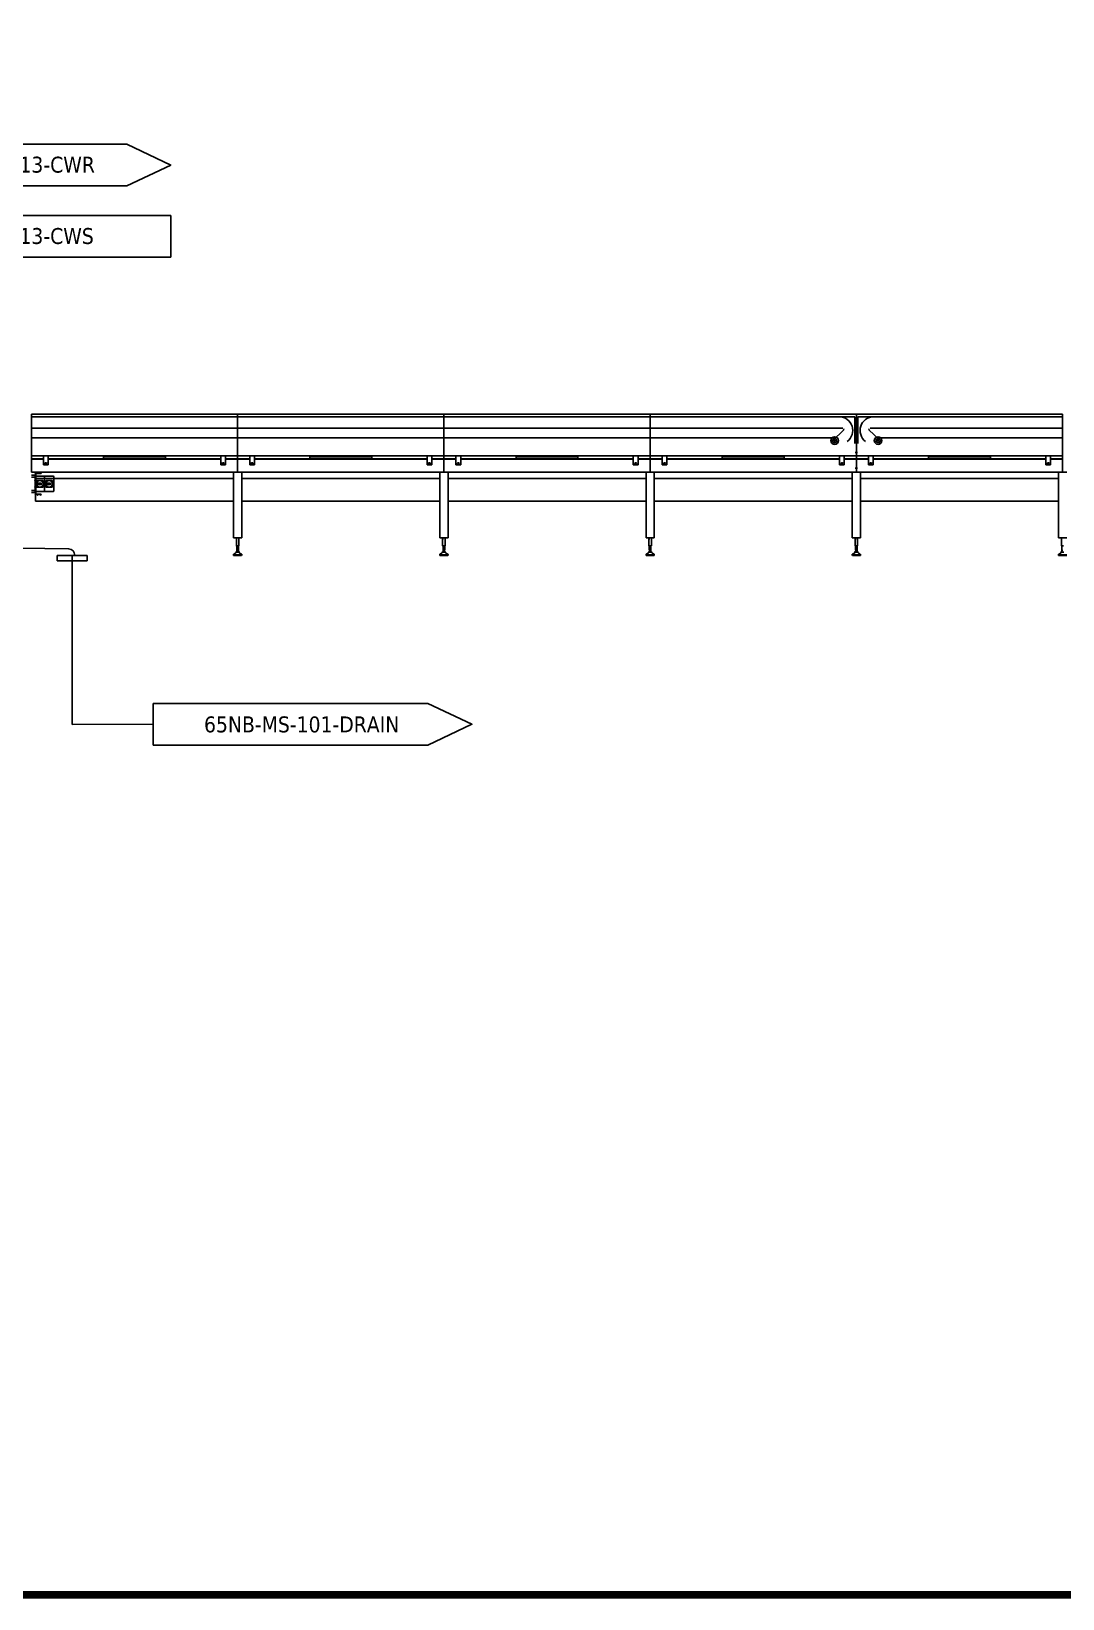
# Model space of a CAD drawing. Header units: millimetres. Extents: x 12318 to 17800, y 6541 to 10165.
# Drawn here: x 14057 to 14779, y 6541 to 7639 of the extents above; entities that cross this region are included whole.
import ezdxf

# ---------------------------------------------------------------- set-up
doc = ezdxf.new("R2010")
doc.units = ezdxf.units.MM
for name, color, linetype in [('drain', 31, 'Continuous'), ('Equipment', 123, 'Continuous'), ('Reference', 6, 'Continuous')]:
    doc.layers.add(name, color=color, linetype=linetype)
doc.layers.add('TITLE TEXT', color=7, linetype='Continuous', lineweight=20)

# ---------------------------------------------------------------- blocks, each defined once
blk = doc.blocks.new('A$Cbe2ee938')
at = {"linetype": 'Continuous', "lineweight": 18}
h = blk.add_hatch(dxfattribs=at)
h.set_pattern_fill('ANSI31', scale=10, style=0)
h.set_pattern_definition([(45, (15090.614, -3221.507), (-22.45064, 22.45064), [])])
edge = h.paths.add_edge_path(flags=0)
edge.add_arc((17210, 1114), 6, 0, 360)
at = {"layer": 'Equipment'}
for p, q in [((11000, 1372), (9000, 1372)), ((9000, 1372), (9000, 933)), ((11000, 933), (11000, 1372)), ((13000, 1372), (11000, 1372)), ((11000, 1372), (11000, 933)), ((15000, 1372), (13000, 1372)), ((13000, 1372), (13000, 933)), ((13000, 933), (13000, 1372)), ((15000, 933), (15000, 1372)), ((15000, 933), (15000, 1372)), ((15000, 1372), (17000, 1372)), ((19000, 1372), (17000, 1372)), ((17000, 1372), (17000, 933)), ((17000, 1372), (17000, 933)), ((19000, 933), (19000, 1372)), ((11000, 1344), (9000, 1344)), ((11000, 1235), (9000, 1235)), ((13000, 1344), (11000, 1344)), ((13000, 1235), (11000, 1235)), ((15000, 1344), (13000, 1344)), ((15000, 1235), (13000, 1235)), ((15000, 1344), (16984, 1344)), ((15000, 1235), (16867, 1235)), ((16764, 1108), (16882, 1223)), ((16872, 1224), (16882, 1223)), ((16984, 1344), (16984, 1086)), ((19000, 1344), (17015, 1344)), ((17015, 1344), (17015, 1086)), ((17128, 1224), (17118, 1223)), ((17236, 1108), (17118, 1223)), ((19000, 1235), (17133, 1235)), ((11000, 1140), (9000, 1140)), ((13000, 1140), (11000, 1140)), ((15000, 1140), (13000, 1140)), ((15000, 1140), (16779, 1140)), ((19000, 1140), (17221, 1140)), ((9000, 933), (9117, 933)), ((9117, 933), (9000, 933)), ((9000, 933), (9000, 807)), ((9163, 965), (9117, 965)), ((9117, 965), (9117, 878)), ((9163, 878), (9163, 965)), ((9163, 933), (10837, 933)), ((10300, 961), (9700, 961)), ((9700, 961), (9700, 941)), ((9700, 941), (10300, 941)), ((10300, 941), (10300, 961)), ((10883, 965), (10837, 965)), ((10837, 965), (10837, 878)), ((10883, 878), (10883, 965)), ((10883, 933), (11000, 933)), ((11000, 933), (10883, 933)), ((11000, 807), (11000, 933)), ((11000, 933), (11117, 933)), ((11117, 933), (11000, 933)), ((11000, 933), (11000, 807)), ((11163, 965), (11117, 965)), ((11117, 965), (11117, 878)), ((11163, 878), (11163, 965)), ((11163, 933), (12837, 933)), ((12300, 961), (11700, 961)), ((11700, 961), (11700, 941)), ((11700, 941), (12300, 941)), ((12300, 941), (12300, 961)), ((12883, 965), (12837, 965)), ((12837, 965), (12837, 878)), ((12883, 878), (12883, 965)), ((12883, 933), (13000, 933)), ((13000, 933), (12883, 933)), ((13000, 933), (13117, 933)), ((13117, 933), (13000, 933)), ((13000, 933), (13000, 807)), ((13000, 807), (13000, 933)), ((13163, 965), (13117, 965)), ((13117, 965), (13117, 878)), ((13163, 878), (13163, 965)), ((13163, 933), (14837, 933)), ((14300, 961), (13700, 961)), ((13700, 961), (13700, 941)), ((13700, 941), (14300, 941)), ((14300, 941), (14300, 961)), ((14883, 965), (14837, 965)), ((14837, 965), (14837, 878)), ((14883, 878), (14883, 965)), ((14883, 933), (15000, 933)), ((15000, 933), (14883, 933)), ((15000, 807), (15000, 933)), ((15117, 933), (15000, 933)), ((15117, 933), (15000, 933)), ((15000, 933), (15000, 807)), ((15117, 878), (15117, 965)), ((15117, 965), (15163, 965)), ((15163, 965), (15163, 878)), ((16837, 936), (15163, 936)), ((16837, 933), (15163, 933)), ((16837, 878), (16837, 965)), ((16837, 965), (16883, 965)), ((16883, 965), (16883, 878)), ((17000, 933), (16883, 933)), ((17000, 933), (16883, 933)), ((17000, 1000), (16988, 1000)), ((17000, 1000), (17012, 1000)), ((17000, 933), (17117, 933)), ((17000, 807), (17000, 933)), ((17000, 933), (17117, 933)), ((17000, 807), (17000, 933)), ((17163, 965), (17117, 965)), ((17117, 965), (17117, 878)), ((17163, 878), (17163, 965)), ((17163, 936), (18837, 936)), ((17163, 933), (18837, 933)), ((18883, 965), (18837, 965)), ((18837, 965), (18837, 878)), ((18883, 878), (18883, 965)), ((18883, 933), (19000, 933)), ((18883, 933), (19000, 933)), ((19000, 933), (19000, 807)), ((9000, 807), (11000, 807)), ((9037, 763), (9037, 625)), ((9121, 769), (9043, 769)), ((9117, 878), (9163, 878)), ((9127, 763), (9127, 625)), ((9127, 625), (9127, 763)), ((9211, 769), (9133, 769)), ((9217, 625), (9217, 763)), ((10837, 878), (10883, 878)), ((11000, 807), (13000, 807)), ((11117, 878), (11163, 878)), ((12837, 878), (12883, 878)), ((13000, 807), (15000, 807)), ((13117, 878), (13163, 878)), ((14837, 878), (14883, 878)), ((15000, 807), (17000, 807)), ((15163, 878), (15117, 878)), ((16883, 878), (16837, 878)), ((17000, 848), (16988, 848)), ((17000, 848), (17012, 848)), ((19000, 807), (17000, 807)), ((17117, 878), (17163, 878)), ((18837, 878), (18883, 878)), ((9040, 747), (10960, 747)), ((9040, 527), (9040, 747)), ((9043, 619), (9121, 619)), ((9050, 666), (9050, 723)), ((9053, 726), (9111, 726)), ((9111, 663), (9053, 663)), ((9054, 700), (9077, 702)), ((9077, 686), (9054, 689)), ((9114, 723), (9114, 666)), ((9133, 619), (9211, 619)), ((9140, 666), (9140, 723)), ((9143, 726), (9201, 726)), ((9201, 663), (9143, 663)), ((9144, 700), (9167, 702)), ((9167, 686), (9144, 689)), ((9204, 723), (9204, 666)), ((10960, 747), (10960, 527)), ((11040, 747), (12960, 747)), ((11040, 527), (11040, 747)), ((12960, 747), (12960, 527)), ((13040, 747), (14960, 747)), ((13040, 527), (13040, 747)), ((14960, 747), (14960, 527)), ((15040, 747), (16960, 747)), ((15040, 527), (15040, 747)), ((16960, 747), (16960, 527)), ((17040, 747), (18960, 747)), ((17040, 527), (17040, 747)), ((18960, 747), (18960, 527)), ((10960, 527), (9040, 527)), ((12960, 527), (11040, 527)), ((14960, 527), (13040, 527)), ((16960, 527), (15040, 527)), ((18960, 527), (17040, 527)), ((10988, 172), (11012, 172)), ((12988, 172), (13012, 172)), ((12988, 172), (13012, 172)), ((14988, 172), (15012, 172)), ((16988, 172), (17012, 172)), ((18988, 172), (19012, 172)), ((7360, 90), (9362, 64)), ((9250, 0), (9541, 0)), ((9250, -52), (9250, 0)), ((9541, -52), (9250, -52)), ((9541, 0), (9541, -52))]:
    blk.add_line(p, q, dxfattribs=at)
at = {"layer": 'Equipment', "linetype": 'Continuous', "lineweight": 18}
blk.add_line((16788, 1108), (16795, 1116), dxfattribs=at)
at = {"layer": 'Equipment', "linetype": 'Continuous', "lineweight": 25}
for p, q in [((9000, 966), (11000, 966)), ((9117, 936), (9000, 936)), ((10837, 936), (9163, 936)), ((9163, 933), (10837, 933)), ((10837, 965), (10883, 965)), ((11000, 936), (10883, 936)), ((11000, 966), (13000, 966)), ((11117, 936), (11000, 936)), ((12837, 936), (11163, 936)), ((11163, 933), (12837, 933)), ((12837, 965), (12883, 965)), ((13000, 936), (12883, 936)), ((13000, 966), (15000, 966)), ((13117, 936), (13000, 936)), ((14837, 936), (13163, 936)), ((13163, 933), (14837, 933)), ((14837, 965), (14883, 965)), ((15000, 936), (14883, 936)), ((17000, 966), (15000, 966)), ((15000, 936), (15117, 936)), ((15117, 933), (15000, 933)), ((15163, 965), (15117, 965)), ((16837, 933), (15163, 933)), ((15700, 961), (16300, 961)), ((15700, 941), (15700, 961)), ((16300, 941), (15700, 941)), ((16300, 941), (16300, 961)), ((16883, 936), (17000, 936)), ((17000, 933), (16883, 933)), ((17000, 966), (19000, 966)), ((17117, 936), (17000, 936)), ((17000, 933), (17117, 933)), ((17163, 933), (18837, 933)), ((18300, 961), (17700, 961)), ((17700, 941), (17700, 961)), ((17700, 941), (18300, 941)), ((18300, 941), (18300, 961)), ((18837, 965), (18883, 965)), ((19000, 936), (18883, 936)), ((18883, 933), (19000, 933)), ((9038, 779), (9000, 779)), ((9036, 777), (9038, 777)), ((9038, 772), (9036, 772)), ((9038, 779), (9038, 777)), ((9039, 778), (9038, 778)), ((9038, 777), (9038, 777)), ((9038, 772), (9038, 773)), ((9038, 772), (9038, 759)), ((9039, 792), (9039, 597)), ((9044, 597), (9044, 792)), ((9044, 769), (9212, 769)), ((9095, 800), (9046, 800)), ((9046, 795), (9095, 795)), ((9095, 795), (9095, 800)), ((9217, 624), (9217, 764)), ((10960, 172), (10960, 807)), ((11040, 807), (10960, 807)), ((11040, 172), (11040, 807)), ((12960, 172), (12960, 807)), ((13040, 807), (12960, 807)), ((12960, 172), (12960, 807)), ((13040, 807), (12960, 807)), ((13040, 172), (13040, 807)), ((13040, 172), (13040, 807)), ((14960, 172), (14960, 807)), ((15040, 807), (14960, 807)), ((15040, 172), (15040, 807)), ((16960, 172), (16960, 807)), ((17040, 807), (16960, 807)), ((17040, 172), (17040, 807)), ((18960, 172), (18960, 807)), ((19040, 807), (18960, 807)), ((9000, 759), (9038, 759)), ((9038, 631), (9000, 631)), ((9000, 611), (9038, 611)), ((9036, 617), (9038, 617)), ((9038, 612), (9036, 612)), ((9038, 760), (9039, 760)), ((9038, 631), (9038, 617)), ((9039, 630), (9038, 630)), ((9038, 617), (9038, 617)), ((9038, 612), (9038, 613)), ((9038, 612), (9039, 612)), ((9038, 612), (9038, 611)), ((9044, 619), (9212, 619)), ((9095, 595), (9046, 595)), ((9046, 590), (9095, 590)), ((9095, 595), (9095, 590)), ((11040, 172), (10960, 172)), ((10988, 172), (10988, 171)), ((10988, 171), (10988, 169)), ((10988, 168), (10988, 169)), ((10988, 169), (10988, 169)), ((10988, 169), (10988, 169)), ((10988, 169), (10989, 168)), ((10988, 167), (10988, 168)), ((10988, 166), (10988, 167)), ((10988, 165), (10988, 166)), ((10988, 156), (10988, 165)), ((10988, 155), (10988, 156)), ((10988, 156), (10988, 156)), ((10988, 154), (10988, 155)), ((10989, 154), (10988, 153)), ((10988, 153), (10988, 154)), ((10988, 154), (10988, 154)), ((10988, 153), (10988, 95)), ((10988, 153), (10988, 153)), ((10988, 153), (10988, 153)), ((10989, 168), (10989, 168)), ((10989, 168), (10990, 167)), ((10990, 155), (10989, 154)), ((10990, 167), (10990, 166)), ((10990, 166), (10990, 165)), ((10990, 165), (10990, 156)), ((10990, 156), (10990, 156)), ((10990, 156), (10990, 155)), ((11012, 171), (11012, 172)), ((11012, 169), (11012, 171)), ((11012, 168), (11012, 169)), ((11012, 169), (11012, 169)), ((11012, 167), (11012, 168)), ((11012, 166), (11012, 167)), ((11012, 165), (11012, 166)), ((11012, 156), (11012, 165)), ((11012, 155), (11012, 156)), ((11012, 156), (11012, 156)), ((11012, 154), (11012, 155)), ((11012, 153), (11012, 154)), ((11012, 154), (11012, 154)), ((11012, 95), (11012, 153)), ((11012, 153), (11012, 153)), ((13040, 172), (12960, 172)), ((13040, 172), (12960, 172)), ((12988, 172), (12988, 171)), ((12988, 172), (12988, 171)), ((12988, 171), (12988, 169)), ((12988, 171), (12988, 169)), ((12988, 168), (12988, 169)), ((12988, 169), (12988, 169)), ((12988, 169), (12988, 169)), ((12988, 169), (12989, 168)), ((12988, 168), (12988, 169)), ((12988, 169), (12988, 169)), ((12988, 169), (12988, 169)), ((12988, 169), (12989, 168)), ((12988, 167), (12988, 168)), ((12988, 167), (12988, 168)), ((12988, 166), (12988, 167)), ((12988, 166), (12988, 167)), ((12988, 165), (12988, 166)), ((12988, 165), (12988, 166)), ((12988, 156), (12988, 165)), ((12988, 156), (12988, 165)), ((12988, 155), (12988, 156)), ((12988, 156), (12988, 156)), ((12988, 155), (12988, 156)), ((12988, 156), (12988, 156)), ((12988, 154), (12988, 155)), ((12988, 154), (12988, 155)), ((12989, 154), (12988, 153)), ((12988, 153), (12988, 154)), ((12988, 154), (12988, 154)), ((12989, 154), (12988, 153)), ((12988, 153), (12988, 154)), ((12988, 154), (12988, 154)), ((12988, 153), (12988, 95)), ((12988, 153), (12988, 95)), ((12988, 153), (12988, 153)), ((12988, 153), (12988, 153)), ((12988, 153), (12988, 153)), ((12988, 153), (12988, 153)), ((12989, 168), (12989, 168)), ((12989, 168), (12990, 167)), ((12989, 168), (12989, 168)), ((12989, 168), (12990, 167)), ((12990, 155), (12989, 154)), ((12990, 155), (12989, 154)), ((12990, 167), (12990, 166)), ((12990, 167), (12990, 166)), ((12990, 166), (12990, 165)), ((12990, 166), (12990, 165)), ((12990, 165), (12990, 156)), ((12990, 165), (12990, 156)), ((12990, 156), (12990, 156)), ((12990, 156), (12990, 155)), ((12990, 156), (12990, 156)), ((12990, 156), (12990, 155)), ((13012, 171), (13012, 172)), ((13012, 171), (13012, 172)), ((13012, 169), (13012, 171)), ((13012, 169), (13012, 171)), ((13012, 168), (13012, 169)), ((13012, 169), (13012, 169)), ((13012, 168), (13012, 169)), ((13012, 169), (13012, 169)), ((13012, 167), (13012, 168)), ((13012, 167), (13012, 168)), ((13012, 166), (13012, 167)), ((13012, 166), (13012, 167)), ((13012, 165), (13012, 166)), ((13012, 165), (13012, 166)), ((13012, 156), (13012, 165)), ((13012, 156), (13012, 165)), ((13012, 155), (13012, 156)), ((13012, 156), (13012, 156)), ((13012, 155), (13012, 156)), ((13012, 156), (13012, 156)), ((13012, 154), (13012, 155)), ((13012, 154), (13012, 155)), ((13012, 153), (13012, 154)), ((13012, 154), (13012, 154)), ((13012, 153), (13012, 154)), ((13012, 154), (13012, 154)), ((13012, 95), (13012, 153)), ((13012, 95), (13012, 153)), ((13012, 153), (13012, 153)), ((13012, 153), (13012, 153)), ((15040, 172), (14960, 172)), ((14988, 172), (14988, 171)), ((14988, 171), (14988, 169)), ((14988, 168), (14988, 169)), ((14988, 169), (14988, 169)), ((14988, 169), (14988, 169)), ((14988, 169), (14989, 168)), ((14988, 167), (14988, 168)), ((14988, 166), (14988, 167)), ((14988, 165), (14988, 166)), ((14988, 156), (14988, 165)), ((14988, 155), (14988, 156)), ((14988, 156), (14988, 156)), ((14988, 154), (14988, 155)), ((14989, 154), (14988, 153)), ((14988, 153), (14988, 154)), ((14988, 154), (14988, 154)), ((14988, 153), (14988, 95)), ((14988, 153), (14988, 153)), ((14988, 153), (14988, 153)), ((14989, 168), (14989, 168)), ((14989, 168), (14990, 167)), ((14990, 155), (14989, 154)), ((14990, 167), (14990, 166)), ((14990, 166), (14990, 165)), ((14990, 165), (14990, 156)), ((14990, 156), (14990, 156)), ((14990, 156), (14990, 155)), ((15012, 171), (15012, 172)), ((15012, 169), (15012, 171)), ((15012, 168), (15012, 169)), ((15012, 169), (15012, 169)), ((15012, 167), (15012, 168)), ((15012, 166), (15012, 167)), ((15012, 165), (15012, 166)), ((15012, 156), (15012, 165)), ((15012, 155), (15012, 156)), ((15012, 156), (15012, 156)), ((15012, 154), (15012, 155)), ((15012, 153), (15012, 154)), ((15012, 154), (15012, 154)), ((15012, 95), (15012, 153)), ((15012, 153), (15012, 153)), ((17040, 172), (16960, 172)), ((16988, 172), (16988, 171)), ((16988, 171), (16988, 169)), ((16988, 168), (16988, 169)), ((16988, 169), (16988, 169)), ((16988, 169), (16988, 169)), ((16988, 169), (16989, 168)), ((16988, 167), (16988, 168)), ((16988, 166), (16988, 167)), ((16988, 165), (16988, 166)), ((16988, 156), (16988, 165)), ((16988, 155), (16988, 156)), ((16988, 156), (16988, 156)), ((16988, 154), (16988, 155)), ((16989, 154), (16988, 153)), ((16988, 153), (16988, 154)), ((16988, 154), (16988, 154)), ((16988, 153), (16988, 95)), ((16988, 153), (16988, 153)), ((16988, 153), (16988, 153)), ((16989, 168), (16989, 168)), ((16989, 168), (16990, 167)), ((16990, 155), (16989, 154)), ((16990, 167), (16990, 166)), ((16990, 166), (16990, 165)), ((16990, 165), (16990, 156)), ((16990, 156), (16990, 156)), ((16990, 156), (16990, 155)), ((17012, 171), (17012, 172)), ((17012, 169), (17012, 171)), ((17012, 168), (17012, 169)), ((17012, 169), (17012, 169)), ((17012, 167), (17012, 168)), ((17012, 166), (17012, 167)), ((17012, 165), (17012, 166)), ((17012, 156), (17012, 165)), ((17012, 155), (17012, 156)), ((17012, 156), (17012, 156)), ((17012, 154), (17012, 155)), ((17012, 153), (17012, 154)), ((17012, 154), (17012, 154)), ((17012, 95), (17012, 153)), ((17012, 153), (17012, 153)), ((19040, 172), (18960, 172)), ((18988, 172), (18988, 171)), ((18988, 171), (18988, 169)), ((18988, 168), (18988, 169)), ((18988, 169), (18988, 169)), ((18988, 169), (18988, 169)), ((18988, 169), (18989, 168)), ((18988, 167), (18988, 168)), ((18988, 166), (18988, 167)), ((18988, 165), (18988, 166)), ((18988, 156), (18988, 165)), ((18988, 155), (18988, 156)), ((18988, 156), (18988, 156)), ((18988, 154), (18988, 155)), ((18989, 154), (18988, 153)), ((18988, 153), (18988, 154)), ((18988, 154), (18988, 154)), ((18988, 153), (18988, 95)), ((18988, 153), (18988, 153)), ((18988, 153), (18988, 153)), ((18989, 168), (18989, 168)), ((18989, 168), (18990, 167)), ((18990, 155), (18989, 154)), ((18990, 167), (18990, 166)), ((18990, 166), (18990, 165)), ((18990, 165), (18990, 156)), ((18990, 156), (18990, 156)), ((18990, 156), (18990, 155)), ((10960, 10), (10960, 6)), ((10960, 6), (10961, 0)), ((10960, 6), (11040, 6)), ((10961, 0), (11039, 0)), ((10984, 27), (10962, 13)), ((10986, 36), (10986, 34)), ((10989, 39), (10987, 38)), ((10987, 33), (10987, 33)), ((10987, 33), (11013, 33)), ((10988, 32), (11012, 32)), ((10990, 40), (10989, 39)), ((10989, 39), (10989, 40)), ((10989, 40), (10990, 40)), ((10989, 39), (10989, 39)), ((10989, 39), (10989, 39)), ((10991, 40), (10990, 40)), ((10991, 93), (11009, 93)), ((10992, 93), (10992, 56)), ((10992, 55), (10992, 56)), ((10992, 56), (10992, 56)), ((10992, 56), (10992, 56)), ((10992, 56), (10993, 56)), ((10993, 54), (10992, 55)), ((10993, 56), (10993, 55)), ((10993, 55), (10994, 54)), ((10993, 53), (10993, 54)), ((10993, 52), (10993, 53)), ((10993, 46), (10993, 52)), ((10993, 45), (10993, 46)), ((10994, 54), (10994, 52)), ((10994, 52), (10994, 46)), ((10994, 52), (10994, 52)), ((10994, 45), (10994, 46)), ((11007, 54), (11008, 55)), ((11007, 53), (11007, 54)), ((11007, 52), (11007, 53)), ((11007, 46), (11007, 52)), ((11007, 45), (11007, 46)), ((11008, 56), (11008, 93)), ((11008, 55), (11008, 56)), ((11008, 56), (11008, 56)), ((11013, 38), (11011, 39)), ((11013, 33), (11013, 33)), ((11014, 34), (11014, 36)), ((11038, 13), (11016, 27)), ((11039, 0), (11040, 6)), ((11040, 6), (11040, 10)), ((12960, 10), (12960, 6)), ((12960, 10), (12960, 6)), ((12960, 6), (12961, 0)), ((12960, 6), (13040, 6)), ((12960, 6), (12961, 0)), ((12960, 6), (13040, 6)), ((12961, 0), (13039, 0)), ((12961, 0), (13039, 0)), ((12984, 27), (12962, 13)), ((12984, 27), (12962, 13)), ((12986, 36), (12986, 34)), ((12986, 36), (12986, 34)), ((12989, 39), (12987, 38)), ((12989, 39), (12987, 38)), ((12987, 33), (12987, 33)), ((12987, 33), (13013, 33)), ((12987, 33), (12987, 33)), ((12987, 33), (13013, 33)), ((12988, 32), (13012, 32)), ((12988, 32), (13012, 32)), ((12990, 40), (12989, 39)), ((12989, 39), (12989, 40)), ((12989, 40), (12990, 40)), ((12990, 40), (12989, 39)), ((12989, 39), (12989, 40)), ((12989, 40), (12990, 40)), ((12989, 39), (12989, 39)), ((12989, 39), (12989, 39)), ((12989, 39), (12989, 39)), ((12989, 39), (12989, 39)), ((12991, 40), (12990, 40)), ((12991, 40), (12990, 40)), ((12991, 93), (13009, 93)), ((12991, 93), (13009, 93)), ((12992, 93), (12992, 56)), ((12992, 93), (12992, 56)), ((12992, 55), (12992, 56)), ((12992, 56), (12992, 56)), ((12992, 56), (12992, 56)), ((12992, 56), (12993, 56)), ((12992, 55), (12992, 56)), ((12992, 56), (12992, 56)), ((12992, 56), (12992, 56)), ((12992, 56), (12993, 56)), ((12993, 54), (12992, 55)), ((12993, 54), (12992, 55)), ((12993, 56), (12993, 55)), ((12993, 56), (12993, 55)), ((12993, 55), (12994, 54)), ((12993, 55), (12994, 54)), ((12993, 53), (12993, 54)), ((12993, 53), (12993, 54)), ((12993, 52), (12993, 53)), ((12993, 52), (12993, 53)), ((12993, 46), (12993, 52)), ((12993, 46), (12993, 52)), ((12993, 45), (12993, 46)), ((12993, 45), (12993, 46)), ((12994, 54), (12994, 52)), ((12994, 54), (12994, 52)), ((12994, 52), (12994, 46)), ((12994, 52), (12994, 46)), ((12994, 52), (12994, 52)), ((12994, 52), (12994, 52)), ((12994, 45), (12994, 46)), ((12994, 45), (12994, 46)), ((13007, 54), (13008, 55)), ((13007, 54), (13008, 55)), ((13007, 53), (13007, 54)), ((13007, 53), (13007, 54)), ((13007, 52), (13007, 53)), ((13007, 52), (13007, 53)), ((13007, 46), (13007, 52)), ((13007, 46), (13007, 52)), ((13007, 45), (13007, 46)), ((13007, 45), (13007, 46)), ((13008, 56), (13008, 93)), ((13008, 56), (13008, 93)), ((13008, 55), (13008, 56)), ((13008, 56), (13008, 56)), ((13008, 55), (13008, 56)), ((13008, 56), (13008, 56)), ((13013, 38), (13011, 39)), ((13013, 38), (13011, 39)), ((13013, 33), (13013, 33)), ((13013, 33), (13013, 33)), ((13014, 34), (13014, 36)), ((13014, 34), (13014, 36)), ((13038, 13), (13016, 27)), ((13038, 13), (13016, 27)), ((13039, 0), (13040, 6)), ((13039, 0), (13040, 6)), ((13040, 6), (13040, 10)), ((13040, 6), (13040, 10)), ((14960, 10), (14960, 6)), ((14960, 6), (14961, 0)), ((14960, 6), (15040, 6)), ((14961, 0), (15039, 0)), ((14984, 27), (14962, 13)), ((14986, 36), (14986, 34)), ((14989, 39), (14987, 38)), ((14987, 33), (14987, 33)), ((14987, 33), (15013, 33)), ((14988, 32), (15012, 32)), ((14990, 40), (14989, 39)), ((14989, 39), (14989, 40)), ((14989, 40), (14990, 40)), ((14989, 39), (14989, 39)), ((14989, 39), (14989, 39)), ((14991, 40), (14990, 40)), ((14991, 93), (15009, 93)), ((14992, 93), (14992, 56)), ((14992, 55), (14992, 56)), ((14992, 56), (14992, 56)), ((14992, 56), (14992, 56)), ((14992, 56), (14993, 56)), ((14993, 54), (14992, 55)), ((14993, 56), (14993, 55)), ((14993, 55), (14994, 54)), ((14993, 53), (14993, 54)), ((14993, 52), (14993, 53)), ((14993, 46), (14993, 52)), ((14993, 45), (14993, 46)), ((14994, 54), (14994, 52)), ((14994, 52), (14994, 46)), ((14994, 52), (14994, 52)), ((14994, 45), (14994, 46)), ((15007, 54), (15008, 55)), ((15007, 53), (15007, 54)), ((15007, 52), (15007, 53)), ((15007, 46), (15007, 52)), ((15007, 45), (15007, 46)), ((15008, 56), (15008, 93)), ((15008, 55), (15008, 56)), ((15008, 56), (15008, 56)), ((15013, 38), (15011, 39)), ((15013, 33), (15013, 33)), ((15014, 34), (15014, 36)), ((15038, 13), (15016, 27)), ((15039, 0), (15040, 6)), ((15040, 6), (15040, 10)), ((16960, 10), (16960, 6)), ((16960, 6), (16961, 0)), ((16960, 6), (17040, 6)), ((16961, 0), (17039, 0)), ((16984, 27), (16962, 13)), ((16986, 36), (16986, 34)), ((16989, 39), (16987, 38)), ((16987, 33), (16987, 33)), ((16987, 33), (17013, 33)), ((16988, 32), (17012, 32)), ((16990, 40), (16989, 39)), ((16989, 39), (16989, 40)), ((16989, 40), (16990, 40)), ((16989, 39), (16989, 39)), ((16989, 39), (16989, 39)), ((16991, 40), (16990, 40)), ((16991, 93), (17009, 93)), ((16992, 93), (16992, 56)), ((16992, 55), (16992, 56)), ((16992, 56), (16992, 56)), ((16992, 56), (16992, 56)), ((16992, 56), (16993, 56)), ((16993, 54), (16992, 55)), ((16993, 56), (16993, 55)), ((16993, 55), (16994, 54)), ((16993, 53), (16993, 54)), ((16993, 52), (16993, 53)), ((16993, 46), (16993, 52)), ((16993, 45), (16993, 46)), ((16994, 54), (16994, 52)), ((16994, 52), (16994, 46)), ((16994, 52), (16994, 52)), ((16994, 45), (16994, 46)), ((17007, 54), (17008, 55)), ((17007, 53), (17007, 54)), ((17007, 52), (17007, 53)), ((17007, 46), (17007, 52)), ((17007, 45), (17007, 46)), ((17008, 56), (17008, 93)), ((17008, 55), (17008, 56)), ((17008, 56), (17008, 56)), ((17013, 38), (17011, 39)), ((17013, 33), (17013, 33)), ((17014, 34), (17014, 36)), ((17038, 13), (17016, 27)), ((17039, 0), (17040, 6)), ((17040, 6), (17040, 10)), ((18960, 10), (18960, 6)), ((18960, 6), (18961, 0)), ((18960, 6), (19040, 6)), ((18961, 0), (19039, 0)), ((18984, 27), (18962, 13)), ((18986, 36), (18986, 34)), ((18989, 39), (18987, 38)), ((18987, 33), (18987, 33)), ((18987, 33), (19013, 33)), ((18988, 32), (19012, 32)), ((18990, 40), (18989, 39)), ((18989, 39), (18989, 40)), ((18989, 40), (18990, 40)), ((18989, 39), (18989, 39)), ((18989, 39), (18989, 39)), ((18991, 40), (18990, 40)), ((18991, 93), (19009, 93)), ((18992, 93), (18992, 56)), ((18992, 55), (18992, 56)), ((18992, 56), (18992, 56)), ((18992, 56), (18992, 56)), ((18992, 56), (18993, 56)), ((18993, 54), (18992, 55)), ((18993, 56), (18993, 55)), ((18993, 55), (18994, 54)), ((18993, 53), (18993, 54)), ((18993, 52), (18993, 53)), ((18993, 46), (18993, 52)), ((18993, 45), (18993, 46)), ((18994, 54), (18994, 52)), ((18994, 52), (18994, 46)), ((18994, 52), (18994, 52)), ((18994, 45), (18994, 46))]:
    blk.add_line(p, q, dxfattribs=at)
at = {"layer": 'Equipment'}
for points in [[(9054, 700), (9054, 689)], [(9144, 700), (9144, 689)]]:
    blk.add_lwpolyline(points, dxfattribs=at)
for centre, radius in [((16789, 1114), 37), ((16789, 1114), 21), ((17210, 1114), 37), ((17210, 1114), 21), ((9082, 694), 31.7), ((9172, 694), 31.7)]:
    blk.add_circle(centre, radius, dxfattribs=at)
at = {"layer": 'Equipment', "linetype": 'Continuous', "lineweight": 25}
for centre, radius in [((16789, 1114), 6), ((17210, 1114), 6), ((9036, 775), 2.5), ((9061, 802), 2.5), ((9091, 802), 2.5), ((9140, 891), 8.5), ((10860, 891), 8.5), ((11140, 891), 8.5), ((12860, 891), 8.5), ((13140, 891), 8.5), ((14860, 891), 8.5), ((15140, 891), 8.5), ((16860, 891), 8.5), ((17140, 891), 8.5), ((18860, 891), 8.5), ((9036, 725), 2.5), ((9036, 665), 2.5), ((9036, 615), 2.5), ((9061, 587), 2.5), ((9091, 587), 2.5)]:
    blk.add_circle(centre, radius, dxfattribs=at)
at = {"layer": 'Equipment'}
for centre, radius, start, end in [((16833, 1213), 132, 305.8568, 90), ((17167, 1213), 132, 90, 234.1432), ((9043, 763), 6, 90, 180), ((9121, 763), 6, 0, 90), ((9133, 763), 6, 90, 180), ((9211, 763), 6, 0, 90), ((9043, 625), 6, 180, 270), ((9053, 723), 3, 90, 180), ((9053, 666), 3, 180, 270), ((9080, 662), 40, 56.4497, 95.1574), ((9080, 726), 40, 264.8426, 303.5503), ((9111, 723), 3, 0, 90), ((9111, 666), 3, 270, 360), ((9121, 625), 6, 270, 0), ((9133, 625), 6, 180, 270), ((9143, 723), 3, 90, 180), ((9143, 666), 3, 180, 270), ((9170, 662), 40, 56.4497, 95.1574), ((9170, 726), 40, 264.8426, 303.5503), ((9201, 723), 3, 0, 90), ((9201, 666), 3, 270, 360), ((9211, 625), 6, 270, 0), ((9357, 1), 63.9, 359.3751, 86.2007)]:
    blk.add_arc(centre, radius, start, end, dxfattribs=at)
at = {"layer": 'Equipment', "linetype": 'Continuous', "lineweight": 25}
for centre, radius, start, end in [((9046, 792), 7.5, 90, 180), ((9046, 792), 2.5, 90, 180), ((9212, 764), 5, 0, 90), ((9212, 624), 5, 270, 0), ((9046, 597), 7.5, 180, 270), ((9046, 597), 2.5, 180, 270), ((10964, 10), 4, 122.9902, 176.1605), ((10981, 30), 4, 302.9902, 329.299), ((10998, 21), 14.8, 130.6092, 150.4404), ((10989, 36), 3, 130, 180), ((10987, 34), 1.1, 180, 270), ((10988, 33), 0.875, 180, 270), ((10991, 95), 3, 180, 270), ((10987, 45), 6.36, 298.4822, 358.288), ((10988, 45), 5.73, 294.2101, 1.6851), ((11013, 45), 6.36, 181.7127, 241.5162), ((11009, 95), 3, 270, 0), ((11014, 45), 6.34, 239.2586, 248.6865), ((11012, 33), 0.875, 270, 0), ((11001, 21), 15.7, 29.4773, 47.929), ((11011, 36), 3, 0, 50), ((11013, 34), 1.1, 270, 0), ((11019, 30), 4, 210.701, 237.0098), ((11036, 10), 4, 3.8395, 57.0098), ((12964, 10), 4, 122.9902, 176.1605), ((12964, 10), 4, 122.9902, 176.1605), ((12981, 30), 4, 302.9902, 329.299), ((12981, 30), 4, 302.9902, 329.299), ((12998, 21), 14.8, 130.6092, 150.4404), ((12998, 21), 14.8, 130.6092, 150.4404), ((12989, 36), 3, 130, 180), ((12989, 36), 3, 130, 180), ((12987, 34), 1.1, 180, 270), ((12987, 34), 1.1, 180, 270), ((12988, 33), 0.875, 180, 270), ((12988, 33), 0.875, 180, 270), ((12991, 95), 3, 180, 270), ((12991, 95), 3, 180, 270), ((12987, 45), 6.36, 298.4822, 358.288), ((12987, 45), 6.36, 298.4822, 358.288), ((12988, 45), 5.73, 294.2101, 1.6851), ((12988, 45), 5.73, 294.2101, 1.6851), ((13013, 45), 6.36, 181.7127, 241.5162), ((13013, 45), 6.36, 181.7127, 241.5162), ((13009, 95), 3, 270, 0), ((13009, 95), 3, 270, 0), ((13014, 45), 6.34, 239.2586, 248.6865), ((13014, 45), 6.34, 239.2586, 248.6865), ((13012, 33), 0.875, 270, 0), ((13012, 33), 0.875, 270, 0), ((13001, 21), 15.7, 29.4773, 47.929), ((13001, 21), 15.7, 29.4773, 47.929), ((13011, 36), 3, 0, 50), ((13011, 36), 3, 0, 50), ((13013, 34), 1.1, 270, 0), ((13013, 34), 1.1, 270, 0), ((13019, 30), 4, 210.701, 237.0098), ((13019, 30), 4, 210.701, 237.0098), ((13036, 10), 4, 3.8395, 57.0098), ((13036, 10), 4, 3.8395, 57.0098), ((14964, 10), 4, 122.9902, 176.1605), ((14981, 30), 4, 302.9902, 329.299), ((14998, 21), 14.8, 130.6092, 150.4404), ((14989, 36), 3, 130, 180), ((14987, 34), 1.1, 180, 270), ((14988, 33), 0.875, 180, 270), ((14991, 95), 3, 180, 270), ((14987, 45), 6.36, 298.4822, 358.288), ((14988, 45), 5.73, 294.2101, 1.6851), ((15013, 45), 6.36, 181.7127, 241.5162), ((15009, 95), 3, 270, 0), ((15014, 45), 6.34, 239.2586, 248.6865), ((15012, 33), 0.875, 270, 0), ((15001, 21), 15.7, 29.4773, 47.929), ((15011, 36), 3, 0, 50), ((15013, 34), 1.1, 270, 0), ((15019, 30), 4, 210.701, 237.0098), ((15036, 10), 4, 3.8395, 57.0098), ((16964, 10), 4, 122.9902, 176.1605), ((16981, 30), 4, 302.9902, 329.299), ((16998, 21), 14.8, 130.6092, 150.4404), ((16989, 36), 3, 130, 180), ((16987, 34), 1.1, 180, 270), ((16988, 33), 0.875, 180, 270), ((16991, 95), 3, 180, 270), ((16987, 45), 6.36, 298.4822, 358.288), ((16988, 45), 5.73, 294.2101, 1.6851), ((17013, 45), 6.36, 181.7127, 241.5162), ((17009, 95), 3, 270, 0), ((17014, 45), 6.34, 239.2586, 248.6865), ((17012, 33), 0.875, 270, 0), ((17001, 21), 15.7, 29.4773, 47.929), ((17011, 36), 3, 0, 50), ((17013, 34), 1.1, 270, 0), ((17019, 30), 4, 210.701, 237.0098), ((17036, 10), 4, 3.8395, 57.0098), ((18964, 10), 4, 122.9902, 176.1605), ((18981, 30), 4, 302.9902, 329.299), ((18998, 21), 14.8, 130.6092, 150.4404), ((18989, 36), 3, 130, 180), ((18987, 34), 1.1, 180, 270), ((18988, 33), 0.875, 180, 270), ((18991, 95), 3, 180, 270), ((18987, 45), 6.36, 298.4822, 358.288), ((18988, 45), 5.73, 294.2101, 1.6851)]:
    blk.add_arc(centre, radius, start, end, dxfattribs=at)

msp = doc.modelspace()

# ---------------------------------------------------------------- linework, layer by layer
at = {"layer": 'drain'}
for q in [(14085.3, 7271.9), (14142.1, 7153.6)]:
    msp.add_line((14085.3, 7153.5), q, dxfattribs=at)
at = {"layer": 'Reference'}
for points in [[(14123.6, 7530.9), (13931.2, 7530.9), (13931.2, 7560.1), (14123.6, 7560.1), (14154.4, 7545.5)], [(13962, 7481), (14154.4, 7481), (14154.4, 7510.1), (13962, 7510.1), (13931.2, 7495.5)], [(14334.6, 7168.1), (14142.1, 7168.1), (14142.1, 7139), (14334.6, 7139), (14365.4, 7153.6)]]:
    msp.add_lwpolyline(points, close=True, dxfattribs=at)
at = {"layer": 'TITLE TEXT', "ltscale": 5, "const_width": 5.38}
msp.add_lwpolyline([(17437.1, 10162.1), (17437.1, 6543.5), (12321.1, 6543.5), (12321.1, 10162.1)], close=True, dxfattribs=at)

# ---------------------------------------------------------------- block references
at = {"xscale": 0.072267749473635, "yscale": 0.072267749473635, "zscale": 0.072267749473635}
msp.add_blockref('A$Cbe2ee938', (13406.3, 7271.9), dxfattribs=at)

# ---------------------------------------------------------------- texts
at = {"char_height": 11.166}
for s, insert, attachment_point in [('{\\fTahoma|b0|i0|c0|p34;65NB-MS-2013-CWR}', (13966.7, 7540), 7), ('{\\fTahoma|b0|i0|c0|p34;65NB-MS-2013-CWS}', (13966.7, 7490), 7), ('{\\fTahoma|b0|i0|c0|p34;65NB-MS-101-DRAIN}', (14177.7, 7159.1), 1)]:
    msp.add_mtext_dynamic_manual_height_columns(s, width=282.315, gutter_width=8.96, heights=[0], dxfattribs=dict(at, insert=insert, attachment_point=attachment_point))

doc.saveas('drawing.dxf')
